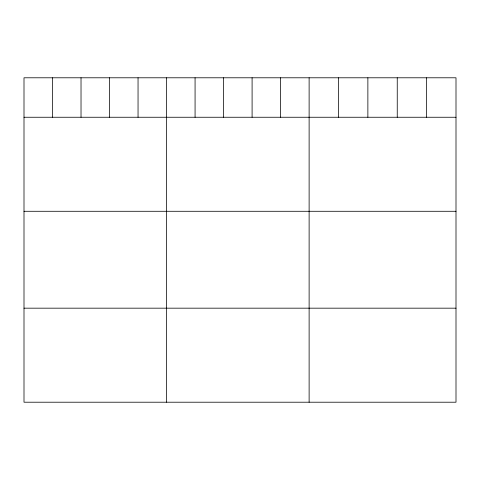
<?xml version="1.0" encoding="UTF-8"?>
<svg xmlns="http://www.w3.org/2000/svg" width="480" height="480" viewBox="0 0 480 480"><rect width="100%" height="100%" fill="white"/><g stroke="black" fill="none" stroke-linecap="round" stroke-linejoin="round"><path stroke-width="0.72" d="M456 117.252L456 402.21L24 402.21L24 77.79L456 77.79L456 117.252L24 117.252M24 211.284L456 211.284M24 308.172L456 308.172M426.624 77.79L426.624 117.252M397.248 77.79L397.248 117.252M367.872 77.79L367.872 117.252M338.496 77.79L338.496 117.252M309.12 77.79L309.12 402.21M280.608 77.79L280.608 117.252M252.096 77.79L252.096 117.252M223.584 77.79L223.584 117.252M195.072 77.79L195.072 117.252M166.56 77.79L166.56 402.21M138.048 77.79L138.048 117.252M109.536 77.79L109.536 117.252M81.024 77.79L81.024 117.252M52.512 77.79L52.512 117.252"/></g></svg>
